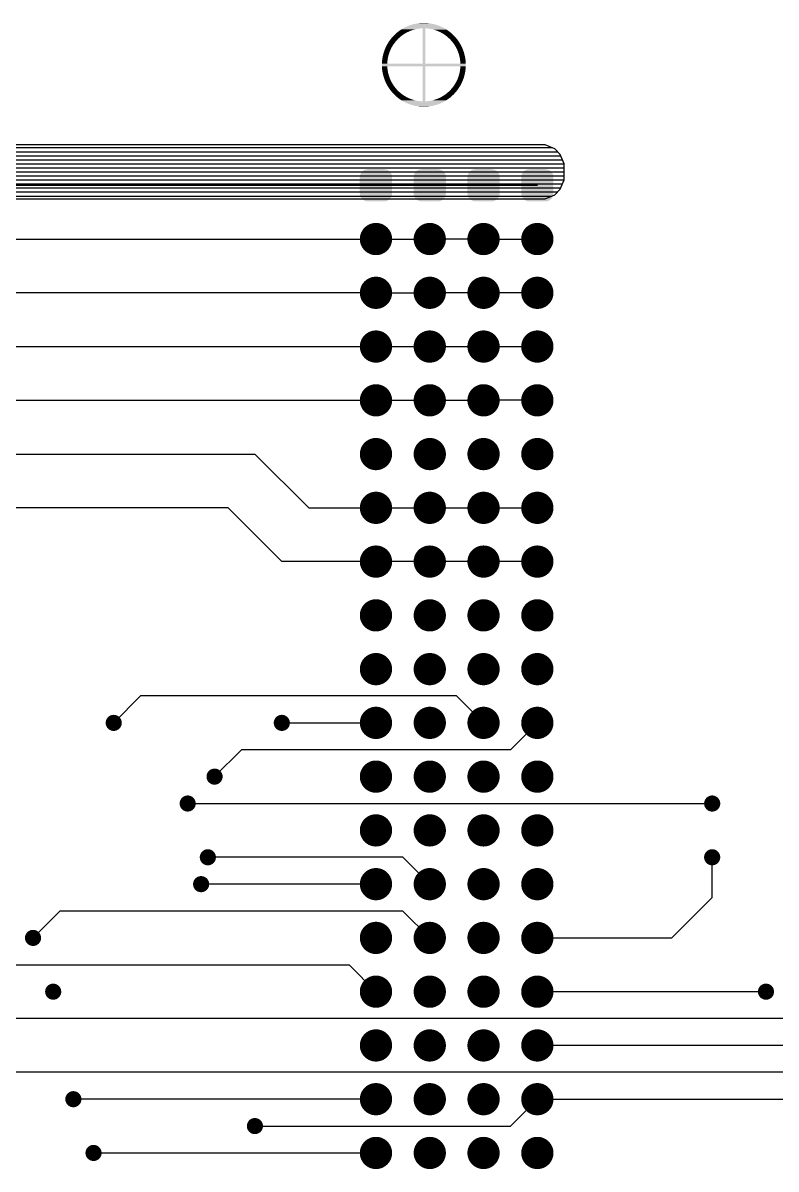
# Model space of a CAD drawing. Extents: x 295 to 953, y 10 to 290.
# Drawn here: x 685.4 to 720.9, y 153.4 to 207.5 of the extents above; entities that cross this region are included whole.
import ezdxf

# ---------------------------------------------------------------- set-up
doc = ezdxf.new("R2010")
doc.units = 0
doc.header["$LTSCALE"] = 5
doc.header["$MEASUREMENT"] = 0
doc.layers.get('0').update_dxf_attribs({"linetype": 'CONTINUOUS', "lineweight": 25})
doc.layers.add('DV-ABPB-A4_TOP', color=14, linetype='CONTINUOUS')

msp = doc.modelspace()

# ---------------------------------------------------------------- linework, layer by layer
at = {"color": 7}
for points, const_width in [([(701.639, 197.333, 1), (702.401, 197.333, 1)], 0.762), ([(704.179, 197.333, 1), (704.941, 197.333, 1)], 0.762), ([(706.719, 197.333, 1), (707.481, 197.333, 1)], 0.762), ([(709.259, 197.333, 1), (710.021, 197.333, 1)], 0.762), ([(701.639, 194.793, 1), (702.401, 194.793, 1)], 0.762), ([(704.179, 194.793, 1), (704.941, 194.793, 1)], 0.762), ([(706.719, 194.793, 1), (707.481, 194.793, 1)], 0.762), ([(709.259, 194.793, 1), (710.021, 194.793, 1)], 0.762), ([(701.639, 192.253, 1), (702.401, 192.253, 1)], 0.762), ([(704.179, 192.253, 1), (704.941, 192.253, 1)], 0.762), ([(706.719, 192.253, 1), (707.481, 192.253, 1)], 0.762), ([(709.259, 192.253, 1), (710.021, 192.253, 1)], 0.762), ([(701.639, 189.713, 1), (702.401, 189.713, 1)], 0.762), ([(704.179, 189.713, 1), (704.941, 189.713, 1)], 0.762), ([(706.719, 189.713, 1), (707.481, 189.713, 1)], 0.762), ([(709.259, 189.713, 1), (710.021, 189.713, 1)], 0.762), ([(701.639, 187.173, 1), (702.401, 187.173, 1)], 0.762), ([(704.179, 187.173, 1), (704.941, 187.173, 1)], 0.762), ([(706.719, 187.173, 1), (707.481, 187.173, 1)], 0.762), ([(709.259, 187.173, 1), (710.021, 187.173, 1)], 0.762), ([(701.639, 184.633, 1), (702.401, 184.633, 1)], 0.762), ([(704.179, 184.633, 1), (704.941, 184.633, 1)], 0.762), ([(706.719, 184.633, 1), (707.481, 184.633, 1)], 0.762), ([(709.259, 184.633, 1), (710.021, 184.633, 1)], 0.762), ([(701.639, 182.093, 1), (702.401, 182.093, 1)], 0.762), ([(704.179, 182.093, 1), (704.941, 182.093, 1)], 0.762), ([(706.719, 182.093, 1), (707.481, 182.093, 1)], 0.762), ([(709.259, 182.093, 1), (710.021, 182.093, 1)], 0.762), ([(701.639, 179.553, 1), (702.401, 179.553, 1)], 0.762), ([(704.179, 179.553, 1), (704.941, 179.553, 1)], 0.762), ([(706.719, 179.553, 1), (707.481, 179.553, 1)], 0.762), ([(709.259, 179.553, 1), (710.021, 179.553, 1)], 0.762), ([(701.639, 177.013, 1), (702.401, 177.013, 1)], 0.762), ([(704.179, 177.013, 1), (704.941, 177.013, 1)], 0.762), ([(706.719, 177.013, 1), (707.481, 177.013, 1)], 0.762), ([(709.259, 177.013, 1), (710.021, 177.013, 1)], 0.762), ([(701.639, 174.473, 1), (702.401, 174.473, 1)], 0.762), ([(704.179, 174.473, 1), (704.941, 174.473, 1)], 0.762), ([(706.719, 174.473, 1), (707.481, 174.473, 1)], 0.762), ([(709.259, 174.473, 1), (710.021, 174.473, 1)], 0.762), ([(689.447, 174.473, 1), (689.828, 174.473, 1)], 0.381), ([(697.384, 174.473, 1), (697.765, 174.473, 1)], 0.381), ([(694.209, 171.933, 1), (694.59, 171.933, 1)], 0.381), ([(701.639, 171.933, 1), (702.401, 171.933, 1)], 0.762), ([(704.179, 171.933, 1), (704.941, 171.933, 1)], 0.762), ([(706.719, 171.933, 1), (707.481, 171.933, 1)], 0.762), ([(709.259, 171.933, 1), (710.021, 171.933, 1)], 0.762), ([(692.939, 170.663, 1), (693.32, 170.663, 1)], 0.381), ([(717.704, 170.663, 1), (718.085, 170.663, 1)], 0.381), ([(701.639, 169.393, 1), (702.401, 169.393, 1)], 0.762), ([(704.179, 169.393, 1), (704.941, 169.393, 1)], 0.762), ([(706.719, 169.393, 1), (707.481, 169.393, 1)], 0.762), ([(709.259, 169.393, 1), (710.021, 169.393, 1)], 0.762), ([(693.892, 168.123, 1), (694.273, 168.123, 1)], 0.381), ([(717.704, 168.123, 1), (718.085, 168.123, 1)], 0.381), ([(701.639, 166.853, 1), (702.401, 166.853, 1)], 0.762), ([(704.179, 166.853, 1), (704.941, 166.853, 1)], 0.762), ([(706.719, 166.853, 1), (707.481, 166.853, 1)], 0.762), ([(709.259, 166.853, 1), (710.021, 166.853, 1)], 0.762), ([(693.574, 166.853, 1), (693.955, 166.853, 1)], 0.381), ([(685.637, 164.313, 1), (686.018, 164.313, 1)], 0.381), ([(701.639, 164.313, 1), (702.401, 164.313, 1)], 0.762), ([(704.179, 164.313, 1), (704.941, 164.313, 1)], 0.762), ([(706.719, 164.313, 1), (707.481, 164.313, 1)], 0.762), ([(709.259, 164.313, 1), (710.021, 164.313, 1)], 0.762), ([(701.639, 161.773, 1), (702.401, 161.773, 1)], 0.762), ([(704.179, 161.773, 1), (704.941, 161.773, 1)], 0.762), ([(706.719, 161.773, 1), (707.481, 161.773, 1)], 0.762), ([(709.259, 161.773, 1), (710.021, 161.773, 1)], 0.762), ([(686.589, 161.773, 1), (686.97, 161.773, 1)], 0.381), ([(720.244, 161.773, 1), (720.625, 161.773, 1)], 0.381), ([(701.639, 159.233, 1), (702.401, 159.233, 1)], 0.762), ([(704.179, 159.233, 1), (704.941, 159.233, 1)], 0.762), ([(706.719, 159.233, 1), (707.481, 159.233, 1)], 0.762), ([(709.259, 159.233, 1), (710.021, 159.233, 1)], 0.762), ([(687.542, 156.693, 1), (687.923, 156.693, 1)], 0.381), ([(701.639, 156.693, 1), (702.401, 156.693, 1)], 0.762), ([(704.179, 156.693, 1), (704.941, 156.693, 1)], 0.762), ([(706.719, 156.693, 1), (707.481, 156.693, 1)], 0.762), ([(709.259, 156.693, 1), (710.021, 156.693, 1)], 0.762), ([(696.114, 155.423, 1), (696.495, 155.423, 1)], 0.381), ([(701.639, 154.153, 1), (702.401, 154.153, 1)], 0.762), ([(704.179, 154.153, 1), (704.941, 154.153, 1)], 0.762), ([(706.719, 154.153, 1), (707.481, 154.153, 1)], 0.762), ([(709.259, 154.153, 1), (710.021, 154.153, 1)], 0.762), ([(688.494, 154.153, 1), (688.875, 154.153, 1)], 0.381)]:
    msp.add_lwpolyline(points, format="xyb", close=True, dxfattribs=dict(at, const_width=const_width))
for points in [[(703.54, 207.401), (703.594, 207.421), (705.02, 207.401), (704.967, 207.421)], [(703.594, 207.421), (703.6, 207.423), (704.967, 207.421), (704.961, 207.423)], [(703.6, 207.423), (703.654, 207.442), (704.961, 207.423), (704.907, 207.442)], [(703.654, 207.442), (703.659, 207.444), (704.907, 207.442), (704.901, 207.444)], [(703.659, 207.444), (703.715, 207.462), (704.901, 207.444), (704.846, 207.462)], [(703.715, 207.462), (703.72, 207.463), (704.846, 207.462), (704.84, 207.463)], [(703.72, 207.463), (703.776, 207.479), (704.84, 207.463), (704.785, 207.479)], [(703.776, 207.479), (703.781, 207.48), (704.785, 207.479), (704.779, 207.48)], [(703.781, 207.48), (703.837, 207.494), (704.779, 207.48), (704.724, 207.494)], [(703.837, 207.494), (703.843, 207.495), (704.724, 207.494), (704.717, 207.495)], [(703.843, 207.495), (703.899, 207.507), (704.717, 207.495), (704.662, 207.507)], [(703.899, 207.507), (703.905, 207.508), (704.662, 207.507), (704.655, 207.508)], [(703.905, 207.508), (703.962, 207.518), (704.655, 207.508), (704.599, 207.518)], [(703.962, 207.518), (703.967, 207.519), (704.599, 207.518), (704.593, 207.519)], [(703.967, 207.519), (704.025, 207.527), (704.593, 207.519), (704.536, 207.527)], [(704.025, 207.527), (704.03, 207.528), (704.536, 207.527), (704.53, 207.528)], [(704.03, 207.528), (704.088, 207.535), (704.53, 207.528), (704.473, 207.535)], [(704.088, 207.535), (704.093, 207.535), (704.473, 207.535), (704.466, 207.535)], [(704.093, 207.535), (704.152, 207.54), (704.466, 207.535), (704.41, 207.54)], [(704.152, 207.54), (704.156, 207.54), (704.41, 207.54), (704.402, 207.54)], [(704.156, 207.54), (704.216, 207.543), (704.402, 207.54), (704.347, 207.543)], [(704.216, 207.543), (704.22, 207.543), (704.347, 207.543), (704.336, 207.543)], [(704.22, 207.543), (704.283, 207.544), (704.336, 207.543), (704.283, 207.544)], [(702.781, 206.858), (702.815, 206.897), (703.138, 206.858), (703.183, 206.897)], [(702.815, 206.897), (702.817, 206.898), (703.183, 206.897), (703.185, 206.898)], [(702.817, 206.898), (702.85, 206.934), (703.185, 206.898), (703.229, 206.934)], [(702.85, 206.934), (702.86, 206.944), (703.229, 206.934), (703.244, 206.944)], [(702.86, 206.944), (702.885, 206.969), (703.244, 206.944), (703.277, 206.969)], [(702.885, 206.969), (702.905, 206.989), (703.277, 206.969), (703.307, 206.989)], [(702.905, 206.989), (702.919, 207.002), (703.307, 206.989), (703.326, 207.002)], [(702.919, 207.002), (702.952, 207.033), (703.326, 207.002), (703.373, 207.033)], [(702.952, 207.033), (702.954, 207.034), (703.373, 207.033), (703.376, 207.034)], [(702.954, 207.034), (702.988, 207.064), (703.376, 207.034), (703.427, 207.064)], [(702.988, 207.064), (702.999, 207.074), (703.427, 207.064), (703.445, 207.074)], [(702.999, 207.074), (703.022, 207.093), (703.445, 207.074), (703.479, 207.093)], [(703.022, 207.093), (703.048, 207.115), (703.479, 207.093), (703.522, 207.115)], [(703.048, 207.115), (703.055, 207.119), (703.522, 207.115), (703.532, 207.119)], [(703.055, 207.119), (703.087, 207.144), (703.532, 207.119), (703.585, 207.144)], [(703.087, 207.144), (703.099, 207.153), (703.585, 207.144), (703.607, 207.153)], [(703.099, 207.153), (703.118, 207.167), (703.607, 207.153), (703.64, 207.167)], [(703.118, 207.167), (703.147, 207.188), (703.64, 207.167), (703.695, 207.188)], [(703.147, 207.188), (703.15, 207.19), (703.695, 207.188), (703.702, 207.19)], [(703.15, 207.19), (703.175, 207.207), (703.702, 207.19), (703.751, 207.207)], [(703.175, 207.207), (703.201, 207.224), (703.751, 207.207), (703.808, 207.224)], [(703.201, 207.224), (703.203, 207.226), (703.808, 207.224), (703.813, 207.226)], [(703.203, 207.226), (703.225, 207.24), (703.813, 207.226), (703.865, 207.24)], [(703.225, 207.24), (703.246, 207.253), (703.865, 207.24), (703.923, 207.253)], [(703.246, 207.253), (703.257, 207.259), (703.923, 207.253), (703.956, 207.259)], [(703.257, 207.259), (703.265, 207.264), (703.956, 207.259), (703.981, 207.264)], [(703.265, 207.264), (703.281, 207.273), (703.981, 207.264), (704.04, 207.273)], [(703.281, 207.273), (703.293, 207.281), (704.04, 207.273), (704.099, 207.281)], [(703.293, 207.281), (703.302, 207.286), (704.099, 207.281), (704.158, 207.286)], [(703.302, 207.286), (703.308, 207.289), (704.158, 207.286), (704.217, 207.289)], [(703.308, 207.289), (703.312, 207.291), (705.253, 207.289), (705.249, 207.291)], [(703.312, 207.291), (703.362, 207.318), (705.249, 207.291), (705.199, 207.318)], [(703.362, 207.318), (703.367, 207.321), (705.199, 207.318), (705.193, 207.321)], [(703.367, 207.321), (703.419, 207.347), (705.193, 207.321), (705.142, 207.347)], [(703.419, 207.347), (703.424, 207.35), (705.142, 207.347), (705.136, 207.35)], [(703.424, 207.35), (703.477, 207.374), (705.136, 207.35), (705.084, 207.374)], [(703.477, 207.374), (703.482, 207.376), (705.084, 207.374), (705.079, 207.376)], [(703.482, 207.376), (703.535, 207.398), (705.079, 207.376), (705.026, 207.398)], [(703.535, 207.398), (703.54, 207.401), (705.026, 207.398), (705.02, 207.401)], [(704.217, 205.626), (704.217, 207.289), (704.344, 205.626), (704.344, 207.289)], [(704.36, 207.288), (704.344, 207.289), (705.254, 207.288), (705.253, 207.289)], [(704.382, 207.287), (704.36, 207.288), (705.256, 207.287), (705.254, 207.288)], [(704.441, 207.283), (704.382, 207.287), (705.264, 207.283), (705.256, 207.287)], [(704.5, 207.276), (704.441, 207.283), (705.275, 207.276), (705.264, 207.283)], [(704.559, 207.267), (704.5, 207.276), (705.29, 207.267), (705.275, 207.276)], [(704.617, 207.257), (704.559, 207.267), (705.308, 207.257), (705.29, 207.267)], [(704.621, 207.256), (704.617, 207.257), (705.309, 207.256), (705.308, 207.257)], [(704.675, 207.244), (704.621, 207.256), (705.328, 207.244), (705.309, 207.256)], [(704.733, 207.23), (704.675, 207.244), (705.351, 207.23), (705.328, 207.244)], [(704.759, 207.222), (704.733, 207.23), (705.363, 207.222), (705.351, 207.23)], [(704.789, 207.213), (704.759, 207.222), (705.376, 207.213), (705.363, 207.222)], [(704.846, 207.195), (704.789, 207.213), (705.403, 207.195), (705.376, 207.213)], [(704.868, 207.187), (704.846, 207.195), (705.415, 207.187), (705.403, 207.195)], [(704.901, 207.175), (704.868, 207.187), (705.432, 207.175), (705.415, 207.187)], [(704.956, 207.152), (704.901, 207.175), (705.463, 207.152), (705.432, 207.175)], [(704.962, 207.15), (704.956, 207.152), (705.467, 207.15), (705.463, 207.152)], [(705.01, 207.128), (704.962, 207.15), (705.494, 207.128), (705.467, 207.15)], [(705.046, 207.111), (705.01, 207.128), (705.517, 207.111), (705.494, 207.128)], [(705.064, 207.102), (705.046, 207.111), (705.527, 207.102), (705.517, 207.111)], [(705.116, 207.074), (705.064, 207.102), (705.561, 207.074), (705.527, 207.102)], [(705.123, 207.07), (705.116, 207.074), (705.566, 207.07), (705.561, 207.074)], [(705.167, 207.045), (705.123, 207.07), (705.595, 207.045), (705.566, 207.07)], [(705.194, 207.028), (705.167, 207.045), (705.613, 207.028), (705.595, 207.045)], [(705.218, 207.014), (705.194, 207.028), (705.629, 207.014), (705.613, 207.028)], [(705.26, 206.985), (705.218, 207.014), (705.66, 206.985), (705.629, 207.014)], [(705.267, 206.981), (705.26, 206.985), (705.664, 206.981), (705.66, 206.985)], [(705.315, 206.946), (705.267, 206.981), (705.699, 206.946), (705.664, 206.981)], [(705.322, 206.94), (705.315, 206.946), (705.705, 206.94), (705.699, 206.946)], [(705.362, 206.91), (705.322, 206.94), (705.733, 206.91), (705.705, 206.94)], [(705.381, 206.894), (705.362, 206.91), (705.748, 206.894), (705.733, 206.91)], [(705.407, 206.872), (705.381, 206.894), (705.767, 206.872), (705.748, 206.894)], [(705.436, 206.846), (705.407, 206.872), (705.79, 206.846), (705.767, 206.872)], [(702.446, 206.311), (702.461, 206.346), (702.724, 206.311), (702.741, 206.346)], [(702.461, 206.346), (702.471, 206.37), (702.741, 206.346), (702.753, 206.37)], [(702.471, 206.37), (702.484, 206.399), (702.753, 206.37), (702.769, 206.399)], [(702.484, 206.399), (702.498, 206.427), (702.769, 206.399), (702.785, 206.427)], [(702.498, 206.427), (702.509, 206.45), (702.785, 206.427), (702.798, 206.45)], [(702.509, 206.45), (702.526, 206.484), (702.798, 206.45), (702.819, 206.484)], [(702.526, 206.484), (702.535, 206.5), (702.819, 206.484), (702.83, 206.5)], [(702.535, 206.5), (702.557, 206.54), (702.83, 206.5), (702.856, 206.54)], [(702.557, 206.54), (702.562, 206.549), (702.856, 206.54), (702.863, 206.549)], [(702.562, 206.549), (702.589, 206.594), (702.863, 206.549), (702.895, 206.594)], [(702.589, 206.594), (702.591, 206.597), (702.895, 206.594), (702.897, 206.597)], [(702.591, 206.597), (702.62, 206.644), (702.897, 206.597), (702.934, 206.644)], [(702.62, 206.644), (702.623, 206.648), (702.934, 206.644), (702.936, 206.648)], [(702.623, 206.648), (702.651, 206.69), (702.936, 206.648), (702.971, 206.69)], [(702.651, 206.69), (702.658, 206.7), (702.971, 206.69), (702.981, 206.7)], [(702.658, 206.7), (702.683, 206.734), (702.981, 206.7), (703.011, 206.734)], [(702.683, 206.734), (702.695, 206.752), (703.011, 206.734), (703.028, 206.752)], [(702.695, 206.752), (702.715, 206.777), (703.028, 206.752), (703.052, 206.777)], [(702.715, 206.777), (702.734, 206.802), (703.052, 206.777), (703.077, 206.802)], [(702.734, 206.802), (702.748, 206.818), (703.077, 206.802), (703.094, 206.818)], [(702.748, 206.818), (702.775, 206.851), (703.094, 206.818), (703.13, 206.851)], [(702.775, 206.851), (702.781, 206.858), (703.13, 206.851), (703.138, 206.858)], [(705.451, 206.832), (705.436, 206.846), (705.801, 206.832), (705.79, 206.846)], [(705.488, 206.797), (705.451, 206.832), (705.83, 206.797), (705.801, 206.832)], [(705.494, 206.791), (705.488, 206.797), (705.834, 206.791), (705.83, 206.797)], [(705.536, 206.749), (705.494, 206.791), (705.867, 206.749), (705.834, 206.791)], [(705.538, 206.747), (705.536, 206.749), (705.869, 206.747), (705.867, 206.749)], [(705.576, 206.705), (705.538, 206.747), (705.899, 206.705), (705.869, 206.747)], [(705.584, 206.695), (705.576, 206.705), (705.906, 206.695), (705.899, 206.705)], [(705.614, 206.66), (705.584, 206.695), (705.93, 206.66), (705.906, 206.695)], [(705.628, 206.643), (705.614, 206.66), (705.941, 206.643), (705.93, 206.66)], [(705.651, 206.614), (705.628, 206.643), (705.959, 206.614), (705.941, 206.643)], [(705.669, 206.589), (705.651, 206.614), (705.975, 206.589), (705.959, 206.614)], [(705.686, 206.566), (705.669, 206.589), (705.988, 206.566), (705.975, 206.589)], [(705.708, 206.534), (705.686, 206.566), (706.007, 206.534), (705.988, 206.566)], [(705.72, 206.517), (705.708, 206.534), (706.016, 206.517), (706.007, 206.534)], [(705.745, 206.478), (705.72, 206.517), (706.037, 206.478), (706.016, 206.517)], [(705.752, 206.468), (705.745, 206.478), (706.043, 206.468), (706.037, 206.478)], [(705.779, 206.422), (705.752, 206.468), (706.066, 206.422), (706.043, 206.468)], [(705.782, 206.417), (705.779, 206.422), (706.068, 206.417), (706.066, 206.422)], [(705.81, 206.365), (705.782, 206.417), (706.092, 206.365), (706.068, 206.417)], [(705.81, 206.364), (705.81, 206.365), (706.092, 206.364), (706.092, 206.365)], [(705.837, 206.312), (705.81, 206.364), (706.114, 206.312), (706.092, 206.364)], [(702.309, 205.759), (702.312, 205.783), (702.565, 205.759), (702.567, 205.783)], [(702.312, 205.783), (702.316, 205.822), (702.567, 205.783), (702.573, 205.822)], [(702.316, 205.822), (702.319, 205.842), (702.573, 205.822), (702.576, 205.842)], [(702.319, 205.842), (702.325, 205.885), (702.576, 205.842), (702.584, 205.885)], [(702.325, 205.885), (702.328, 205.9), (702.584, 205.885), (702.586, 205.9)], [(702.328, 205.9), (702.337, 205.947), (702.586, 205.9), (702.597, 205.947)], [(702.337, 205.947), (702.339, 205.958), (702.597, 205.947), (702.599, 205.958)], [(702.339, 205.958), (702.35, 206.009), (702.599, 205.958), (702.612, 206.009)], [(702.35, 206.009), (702.351, 206.015), (702.612, 206.009), (702.613, 206.015)], [(702.351, 206.015), (702.365, 206.071), (702.613, 206.015), (702.629, 206.071)], [(702.365, 206.071), (702.366, 206.072), (702.629, 206.071), (702.63, 206.072)], [(702.366, 206.072), (702.382, 206.128), (702.63, 206.072), (702.648, 206.128)], [(702.382, 206.128), (702.383, 206.132), (702.648, 206.128), (702.65, 206.132)], [(702.383, 206.132), (702.399, 206.184), (702.65, 206.132), (702.669, 206.184)], [(702.399, 206.184), (702.402, 206.192), (702.669, 206.184), (702.672, 206.192)], [(702.402, 206.192), (702.418, 206.239), (702.672, 206.192), (702.691, 206.239)], [(702.418, 206.239), (702.423, 206.252), (702.691, 206.239), (702.697, 206.252)], [(702.423, 206.252), (702.439, 206.293), (702.697, 206.252), (702.715, 206.293)], [(702.439, 206.293), (702.446, 206.311), (702.715, 206.293), (702.724, 206.311)], [(705.84, 206.306), (705.837, 206.312), (706.117, 206.306), (706.114, 206.312)], [(705.862, 206.258), (705.84, 206.306), (706.135, 206.258), (706.117, 206.306)], [(705.866, 206.247), (705.862, 206.258), (706.14, 206.247), (706.135, 206.258)], [(705.884, 206.203), (705.866, 206.247), (706.155, 206.203), (706.14, 206.247)], [(705.891, 206.187), (705.884, 206.203), (706.161, 206.187), (706.155, 206.203)], [(705.905, 206.148), (705.891, 206.187), (706.173, 206.148), (706.161, 206.187)], [(705.913, 206.126), (705.905, 206.148), (706.18, 206.126), (706.173, 206.148)], [(705.925, 206.092), (705.913, 206.126), (706.189, 206.092), (706.18, 206.126)], [(705.933, 206.065), (705.925, 206.092), (706.197, 206.065), (706.189, 206.092)], [(705.942, 206.035), (705.933, 206.065), (706.204, 206.035), (706.197, 206.065)], [(705.95, 206.003), (705.942, 206.035), (706.212, 206.003), (706.204, 206.035)], [(705.957, 205.978), (705.95, 206.003), (706.217, 205.978), (706.212, 206.003)], [(705.965, 205.941), (705.957, 205.978), (706.225, 205.941), (706.217, 205.978)], [(705.97, 205.92), (705.965, 205.941), (706.229, 205.92), (706.225, 205.941)], [(705.978, 205.879), (705.97, 205.92), (706.236, 205.879), (706.229, 205.92)], [(705.981, 205.862), (705.978, 205.879), (706.239, 205.862), (706.236, 205.879)], [(705.989, 205.816), (705.981, 205.862), (706.245, 205.816), (706.239, 205.862)], [(705.991, 205.803), (705.989, 205.816), (706.247, 205.803), (706.245, 205.816)], [(705.997, 205.753), (705.991, 205.803), (706.252, 205.753), (706.247, 205.803)], [(702.299, 205.563), (702.3, 205.626), (706.261, 205.563), (706.26, 205.626)], [(702.3, 205.499), (702.299, 205.563), (706.26, 205.499), (706.261, 205.563)], [(702.3, 205.632), (702.302, 205.665), (702.555, 205.632), (702.556, 205.665)], [(702.3, 205.626), (702.3, 205.632), (702.554, 205.626), (702.555, 205.632)], [(702.303, 205.44), (702.3, 205.499), (702.557, 205.44), (702.554, 205.499)], [(702.302, 205.665), (702.304, 205.696), (702.556, 205.665), (702.558, 205.696)], [(702.303, 205.436), (702.303, 205.44), (702.558, 205.436), (702.557, 205.44)], [(702.308, 205.381), (702.303, 205.436), (702.563, 205.381), (702.558, 205.436)], [(702.304, 205.696), (702.306, 205.724), (702.558, 205.696), (702.561, 205.724)], [(702.306, 205.724), (702.309, 205.759), (702.561, 205.724), (702.565, 205.759)], [(702.308, 205.373), (702.308, 205.381), (702.564, 205.373), (702.563, 205.381)], [(702.314, 205.322), (702.308, 205.373), (702.57, 205.322), (702.564, 205.373)], [(702.315, 205.31), (702.314, 205.322), (702.572, 205.31), (702.57, 205.322)], [(702.322, 205.264), (702.315, 205.31), (702.579, 205.264), (702.572, 205.31)], [(702.324, 205.247), (702.322, 205.264), (702.582, 205.247), (702.579, 205.264)], [(702.332, 205.206), (702.324, 205.247), (702.59, 205.206), (702.582, 205.247)], [(704.217, 203.837), (704.217, 205.499), (704.344, 203.837), (704.344, 205.499)], [(705.974, 205.226), (705.977, 205.241), (706.232, 205.226), (706.235, 205.241)], [(705.977, 205.241), (705.985, 205.284), (706.235, 205.241), (706.242, 205.284)], [(705.985, 205.284), (705.988, 205.304), (706.242, 205.284), (706.244, 205.304)], [(705.988, 205.304), (705.993, 205.343), (706.244, 205.304), (706.249, 205.343)], [(705.993, 205.343), (705.996, 205.367), (706.249, 205.343), (706.252, 205.367)], [(705.996, 205.367), (706, 205.402), (706.252, 205.367), (706.255, 205.402)], [(705.998, 205.745), (705.997, 205.753), (706.253, 205.745), (706.252, 205.753)], [(706.003, 205.69), (705.998, 205.745), (706.257, 205.69), (706.253, 205.745)], [(706, 205.402), (706.002, 205.43), (706.255, 205.402), (706.257, 205.43)], [(706.002, 205.43), (706.004, 205.461), (706.257, 205.43), (706.259, 205.461)], [(706.003, 205.686), (706.003, 205.69), (706.258, 205.686), (706.257, 205.69)], [(706.006, 205.626), (706.003, 205.686), (706.26, 205.626), (706.258, 205.686)], [(706.004, 205.461), (706.006, 205.493), (706.259, 205.461), (706.26, 205.493)], [(706.006, 205.493), (706.006, 205.499), (706.26, 205.493), (706.26, 205.499)], [(702.336, 205.185), (702.332, 205.206), (702.595, 205.185), (702.59, 205.206)], [(702.343, 205.148), (702.336, 205.185), (702.604, 205.148), (702.595, 205.185)], [(702.349, 205.122), (702.343, 205.148), (702.61, 205.122), (702.604, 205.148)], [(702.356, 205.091), (702.349, 205.122), (702.619, 205.091), (702.61, 205.122)], [(702.364, 205.061), (702.356, 205.091), (702.628, 205.061), (702.619, 205.091)], [(702.371, 205.034), (702.364, 205.061), (702.636, 205.034), (702.628, 205.061)], [(702.381, 205), (702.371, 205.034), (702.648, 205), (702.636, 205.034)], [(702.388, 204.978), (702.381, 205), (702.655, 204.978), (702.648, 205)], [(702.4, 204.939), (702.388, 204.978), (702.67, 204.939), (702.655, 204.978)], [(702.406, 204.923), (702.4, 204.939), (702.676, 204.923), (702.67, 204.939)], [(702.421, 204.879), (702.406, 204.923), (702.694, 204.879), (702.676, 204.923)], [(702.425, 204.868), (702.421, 204.879), (702.699, 204.868), (702.694, 204.879)], [(702.444, 204.82), (702.425, 204.868), (702.721, 204.82), (702.699, 204.868)], [(702.446, 204.814), (702.444, 204.82), (702.724, 204.814), (702.721, 204.82)], [(702.468, 204.762), (702.446, 204.814), (702.75, 204.762), (702.724, 204.814)], [(702.469, 204.761), (702.468, 204.762), (702.75, 204.761), (702.75, 204.762)], [(702.493, 204.709), (702.469, 204.761), (702.779, 204.709), (702.75, 204.761)], [(702.495, 204.704), (702.493, 204.709), (702.782, 204.704), (702.779, 204.709)], [(702.518, 204.658), (702.495, 204.704), (702.809, 204.658), (702.782, 204.704)], [(705.762, 204.676), (705.775, 204.699), (706.052, 204.676), (706.063, 204.699)], [(705.775, 204.699), (705.792, 204.727), (706.063, 204.699), (706.076, 204.727)], [(705.792, 204.727), (705.807, 204.756), (706.076, 204.727), (706.09, 204.756)], [(705.807, 204.756), (705.82, 204.78), (706.09, 204.756), (706.1, 204.78)], [(705.82, 204.78), (705.837, 204.815), (706.1, 204.78), (706.115, 204.815)], [(705.837, 204.815), (705.846, 204.833), (706.115, 204.815), (706.122, 204.833)], [(705.846, 204.833), (705.864, 204.874), (706.122, 204.833), (706.138, 204.874)], [(705.864, 204.874), (705.87, 204.887), (706.138, 204.874), (706.142, 204.887)], [(705.87, 204.887), (705.889, 204.933), (706.142, 204.887), (706.159, 204.933)], [(705.889, 204.933), (705.892, 204.942), (706.159, 204.933), (706.162, 204.942)], [(705.892, 204.942), (705.911, 204.994), (706.162, 204.942), (706.178, 204.994)], [(705.911, 204.994), (705.912, 204.997), (706.178, 204.994), (706.179, 204.997)], [(705.912, 204.997), (705.931, 205.054), (706.179, 204.997), (706.195, 205.054)], [(705.931, 205.055), (705.947, 205.111), (706.195, 205.055), (706.209, 205.111)], [(705.931, 205.054), (705.931, 205.055), (706.195, 205.054), (706.195, 205.055)], [(705.947, 205.111), (705.949, 205.117), (706.209, 205.111), (706.211, 205.117)], [(705.949, 205.117), (705.962, 205.168), (706.211, 205.117), (706.222, 205.168)], [(705.962, 205.168), (705.964, 205.179), (706.222, 205.168), (706.224, 205.179)], [(705.964, 205.179), (705.974, 205.226), (706.224, 205.179), (706.232, 205.226)], [(702.523, 204.647), (702.518, 204.658), (702.816, 204.647), (702.809, 204.658)], [(702.544, 204.608), (702.523, 204.647), (702.841, 204.608), (702.816, 204.647)], [(702.554, 204.592), (702.544, 204.608), (702.852, 204.592), (702.841, 204.608)], [(702.572, 204.56), (702.554, 204.592), (702.874, 204.56), (702.852, 204.592)], [(702.586, 204.537), (702.572, 204.56), (702.891, 204.537), (702.874, 204.56)], [(702.601, 204.512), (702.586, 204.537), (702.91, 204.512), (702.891, 204.537)], [(702.619, 204.483), (702.601, 204.512), (702.933, 204.483), (702.91, 204.512)], [(702.631, 204.466), (702.619, 204.483), (702.947, 204.466), (702.933, 204.483)], [(702.655, 204.43), (702.631, 204.466), (702.976, 204.43), (702.947, 204.466)], [(702.662, 204.42), (702.655, 204.43), (702.985, 204.42), (702.976, 204.43)], [(702.692, 204.379), (702.662, 204.42), (703.023, 204.379), (702.985, 204.42)], [(702.694, 204.377), (702.692, 204.379), (703.025, 204.377), (703.023, 204.379)], [(702.726, 204.334), (702.694, 204.377), (703.066, 204.334), (703.025, 204.377)], [(702.731, 204.329), (702.726, 204.334), (703.072, 204.329), (703.066, 204.334)], [(702.76, 204.293), (702.731, 204.329), (703.109, 204.293), (703.072, 204.329)], [(702.771, 204.28), (702.76, 204.293), (703.125, 204.28), (703.109, 204.293)], [(702.793, 204.254), (702.771, 204.28), (703.153, 204.254), (703.125, 204.28)], [(702.813, 204.232), (702.793, 204.254), (703.18, 204.232), (703.153, 204.254)], [(702.828, 204.216), (702.813, 204.232), (703.199, 204.216), (703.18, 204.232)], [(702.856, 204.186), (702.828, 204.216), (703.238, 204.186), (703.199, 204.216)], [(702.862, 204.18), (702.856, 204.186), (703.246, 204.18), (703.238, 204.186)], [(702.897, 204.145), (702.862, 204.18), (703.294, 204.145), (703.246, 204.18)], [(705.254, 204.137), (705.284, 204.157), (705.655, 204.137), (705.676, 204.157)], [(705.284, 204.157), (705.317, 204.181), (705.676, 204.157), (705.7, 204.181)], [(705.317, 204.181), (705.331, 204.192), (705.7, 204.181), (705.711, 204.192)], [(705.331, 204.192), (705.376, 204.228), (705.711, 204.192), (705.744, 204.228)], [(705.376, 204.228), (705.378, 204.229), (705.744, 204.228), (705.745, 204.229)], [(705.378, 204.229), (705.423, 204.268), (705.745, 204.229), (705.779, 204.268)], [(705.423, 204.268), (705.431, 204.275), (705.779, 204.268), (705.786, 204.275)], [(705.431, 204.275), (705.467, 204.307), (705.786, 204.275), (705.813, 204.307)], [(705.467, 204.307), (705.483, 204.324), (705.813, 204.307), (705.826, 204.324)], [(705.483, 204.324), (705.509, 204.349), (705.826, 204.324), (705.846, 204.349)], [(705.509, 204.349), (705.533, 204.374), (705.846, 204.349), (705.865, 204.374)], [(705.533, 204.374), (705.55, 204.392), (705.865, 204.374), (705.878, 204.392)], [(705.55, 204.392), (705.58, 204.425), (705.878, 204.392), (705.902, 204.425)], [(705.58, 204.425), (705.589, 204.436), (705.902, 204.425), (705.91, 204.436)], [(705.589, 204.436), (705.624, 204.478), (705.91, 204.436), (705.938, 204.478)], [(705.624, 204.478), (705.627, 204.482), (705.938, 204.478), (705.94, 204.482)], [(705.627, 204.482), (705.663, 204.528), (705.94, 204.482), (705.97, 204.528)], [(705.663, 204.528), (705.666, 204.532), (705.97, 204.528), (705.972, 204.532)], [(705.666, 204.532), (705.698, 204.576), (705.972, 204.532), (705.998, 204.576)], [(705.698, 204.576), (705.705, 204.586), (705.998, 204.576), (706.004, 204.586)], [(705.705, 204.586), (705.731, 204.626), (706.004, 204.586), (706.026, 204.626)], [(705.731, 204.626), (705.741, 204.642), (706.026, 204.626), (706.034, 204.642)], [(705.741, 204.642), (705.762, 204.676), (706.034, 204.642), (706.052, 204.676)], [(702.901, 204.141), (702.897, 204.145), (703.3, 204.141), (703.294, 204.145)], [(702.931, 204.112), (702.901, 204.141), (703.343, 204.112), (703.3, 204.141)], [(702.947, 204.097), (702.931, 204.112), (703.367, 204.097), (703.343, 204.112)], [(702.966, 204.081), (702.947, 204.097), (703.393, 204.081), (703.367, 204.097)], [(702.995, 204.055), (702.966, 204.081), (703.438, 204.055), (703.393, 204.081)], [(703, 204.051), (702.995, 204.055), (703.445, 204.051), (703.438, 204.055)], [(703.033, 204.024), (703, 204.051), (703.497, 204.024), (703.445, 204.051)], [(703.044, 204.015), (703.033, 204.024), (703.514, 204.015), (703.497, 204.024)], [(703.066, 203.998), (703.044, 204.015), (703.55, 203.998), (703.514, 204.015)], [(703.094, 203.976), (703.066, 203.998), (703.598, 203.976), (703.55, 203.998)], [(703.098, 203.973), (703.094, 203.976), (703.604, 203.973), (703.598, 203.976)], [(703.128, 203.951), (703.098, 203.973), (703.659, 203.951), (703.604, 203.973)], [(703.145, 203.939), (703.128, 203.951), (703.693, 203.939), (703.659, 203.951)], [(703.157, 203.931), (703.145, 203.939), (703.715, 203.931), (703.693, 203.939)], [(703.185, 203.912), (703.157, 203.931), (703.771, 203.912), (703.715, 203.931)], [(703.198, 203.904), (703.185, 203.912), (703.802, 203.904), (703.771, 203.912)], [(703.21, 203.896), (703.198, 203.904), (703.828, 203.896), (703.802, 203.904)], [(703.233, 203.881), (703.21, 203.896), (703.885, 203.881), (703.828, 203.896)], [(703.252, 203.87), (703.233, 203.881), (703.94, 203.87), (703.885, 203.881)], [(703.253, 203.869), (703.252, 203.87), (703.943, 203.869), (703.94, 203.87)], [(703.271, 203.858), (703.253, 203.869), (704.002, 203.858), (703.943, 203.869)], [(703.286, 203.85), (703.271, 203.858), (704.06, 203.85), (704.002, 203.858)], [(703.297, 203.843), (703.286, 203.85), (704.119, 203.843), (704.06, 203.85)], [(703.304, 203.839), (703.297, 203.843), (704.178, 203.839), (704.119, 203.843)], [(703.306, 203.838), (703.304, 203.839), (704.201, 203.838), (704.178, 203.839)], [(703.308, 203.837), (703.306, 203.838), (704.217, 203.837), (704.201, 203.838)], [(703.312, 203.835), (703.308, 203.837), (705.249, 203.835), (705.253, 203.837)], [(703.362, 203.807), (703.312, 203.835), (705.198, 203.807), (705.249, 203.835)], [(703.368, 203.805), (703.362, 203.807), (705.193, 203.805), (705.198, 203.807)], [(703.419, 203.779), (703.368, 203.805), (705.142, 203.779), (705.193, 203.805)], [(703.424, 203.776), (703.419, 203.779), (705.136, 203.776), (705.142, 203.779)], [(703.476, 203.752), (703.424, 203.776), (705.084, 203.752), (705.136, 203.776)], [(703.482, 203.75), (703.476, 203.752), (705.079, 203.75), (705.084, 203.752)], [(703.535, 203.727), (703.482, 203.75), (705.026, 203.727), (705.079, 203.75)], [(703.541, 203.725), (703.535, 203.727), (705.02, 203.725), (705.026, 203.727)], [(703.594, 203.704), (703.541, 203.725), (704.966, 203.704), (705.02, 203.725)], [(703.6, 203.702), (703.594, 203.704), (704.961, 203.702), (704.966, 203.704)], [(703.654, 203.683), (703.6, 203.702), (704.907, 203.683), (704.961, 203.702)], [(703.66, 203.681), (703.654, 203.683), (704.901, 203.681), (704.907, 203.683)], [(703.714, 203.664), (703.66, 203.681), (704.846, 203.664), (704.901, 203.681)], [(703.72, 203.663), (703.714, 203.664), (704.841, 203.663), (704.846, 203.664)], [(703.775, 203.647), (703.72, 203.663), (704.785, 203.647), (704.841, 203.663)], [(703.782, 203.646), (703.775, 203.647), (704.779, 203.646), (704.785, 203.647)], [(703.837, 203.632), (703.782, 203.646), (704.723, 203.632), (704.779, 203.646)], [(703.843, 203.631), (703.837, 203.632), (704.718, 203.631), (704.723, 203.632)], [(703.899, 203.619), (703.843, 203.631), (704.661, 203.619), (704.718, 203.631)], [(703.905, 203.618), (703.899, 203.619), (704.656, 203.618), (704.661, 203.619)], [(703.961, 203.608), (703.905, 203.618), (704.599, 203.608), (704.656, 203.618)], [(704.344, 203.837), (704.403, 203.84), (705.253, 203.837), (705.258, 203.84)], [(704.403, 203.84), (704.462, 203.845), (705.258, 203.84), (705.267, 203.845)], [(704.462, 203.845), (704.521, 203.853), (705.267, 203.845), (705.28, 203.853)], [(704.521, 203.853), (704.579, 203.862), (705.28, 203.853), (705.296, 203.862)], [(704.579, 203.862), (704.604, 203.867), (705.296, 203.862), (705.304, 203.867)], [(704.604, 203.867), (704.637, 203.873), (705.304, 203.867), (705.314, 203.873)], [(704.637, 203.873), (704.695, 203.886), (705.314, 203.873), (705.335, 203.886)], [(704.695, 203.886), (704.748, 203.9), (705.335, 203.886), (705.358, 203.9)], [(704.748, 203.9), (704.752, 203.901), (705.358, 203.9), (705.36, 203.901)], [(704.752, 203.901), (704.809, 203.919), (705.36, 203.901), (705.385, 203.919)], [(704.809, 203.919), (704.859, 203.936), (705.385, 203.919), (705.41, 203.936)], [(704.859, 203.936), (704.865, 203.938), (705.41, 203.936), (705.413, 203.938)], [(704.865, 203.938), (704.921, 203.959), (705.413, 203.938), (705.443, 203.959)], [(704.921, 203.959), (704.954, 203.973), (705.443, 203.959), (705.462, 203.973)], [(704.954, 203.973), (704.975, 203.982), (705.462, 203.973), (705.474, 203.982)], [(704.975, 203.982), (705.029, 204.006), (705.474, 203.982), (705.506, 204.006)], [(705.029, 204.006), (705.039, 204.011), (705.506, 204.006), (705.512, 204.011)], [(705.039, 204.011), (705.082, 204.033), (705.512, 204.011), (705.539, 204.033)], [(705.082, 204.033), (705.116, 204.051), (705.539, 204.033), (705.561, 204.051)], [(705.116, 204.051), (705.134, 204.061), (705.561, 204.051), (705.573, 204.061)], [(705.134, 204.061), (705.185, 204.092), (705.573, 204.061), (705.607, 204.092)], [(705.185, 204.092), (705.188, 204.093), (705.607, 204.092), (705.609, 204.093)], [(705.188, 204.093), (705.235, 204.123), (705.609, 204.093), (705.641, 204.123)], [(705.235, 204.123), (705.254, 204.137), (705.641, 204.123), (705.655, 204.137)], [(703.968, 203.607), (703.961, 203.608), (704.593, 203.607), (704.599, 203.608)], [(704.024, 203.598), (703.968, 203.607), (704.536, 203.598), (704.593, 203.607)], [(704.031, 203.598), (704.024, 203.598), (704.53, 203.598), (704.536, 203.598)], [(704.087, 203.591), (704.031, 203.598), (704.473, 203.591), (704.53, 203.598)], [(704.094, 203.591), (704.087, 203.591), (704.467, 203.591), (704.473, 203.591)], [(704.15, 203.586), (704.094, 203.591), (704.409, 203.586), (704.467, 203.591)], [(704.158, 203.586), (704.15, 203.586), (704.404, 203.586), (704.409, 203.586)], [(704.214, 203.583), (704.158, 203.586), (704.345, 203.583), (704.404, 203.586)], [(704.225, 203.583), (704.214, 203.583), (704.341, 203.583), (704.345, 203.583)], [(704.277, 203.582), (704.225, 203.583), (704.277, 203.582), (704.341, 203.583)], [(701.27, 200.342), (701.29, 200.408), (702.772, 200.342), (702.748, 200.408)], [(701.29, 200.408), (701.3, 200.424), (702.748, 200.408), (702.742, 200.424)], [(701.3, 200.424), (701.335, 200.484), (702.742, 200.424), (702.703, 200.484)], [(701.335, 200.484), (701.348, 200.498), (702.703, 200.484), (702.694, 200.498)], [(701.348, 200.498), (701.395, 200.547), (702.694, 200.498), (702.642, 200.547)], [(701.395, 200.547), (701.412, 200.558), (702.642, 200.547), (702.63, 200.558)], [(701.412, 200.558), (701.469, 200.595), (702.63, 200.558), (702.567, 200.595)], [(701.469, 200.595), (701.49, 200.603), (702.567, 200.595), (702.554, 200.603)], [(701.49, 200.603), (701.551, 200.625), (702.554, 200.603), (702.482, 200.625)], [(701.551, 200.625), (701.583, 200.629), (702.482, 200.625), (702.471, 200.629)], [(701.583, 200.629), (701.639, 200.635), (702.471, 200.629), (702.401, 200.635)], [(703.81, 200.342), (703.83, 200.408), (705.312, 200.342), (705.288, 200.408)], [(703.83, 200.408), (703.84, 200.424), (705.288, 200.408), (705.282, 200.424)], [(703.84, 200.424), (703.875, 200.484), (705.282, 200.424), (705.243, 200.484)], [(703.875, 200.484), (703.888, 200.498), (705.243, 200.484), (705.234, 200.498)], [(703.888, 200.498), (703.935, 200.547), (705.234, 200.498), (705.182, 200.547)], [(703.935, 200.547), (703.952, 200.558), (705.182, 200.547), (705.17, 200.558)], [(703.952, 200.558), (704.009, 200.595), (705.17, 200.558), (705.107, 200.595)], [(704.009, 200.595), (704.03, 200.603), (705.107, 200.595), (705.094, 200.603)], [(704.03, 200.603), (704.091, 200.625), (705.094, 200.603), (705.022, 200.625)], [(704.091, 200.625), (704.123, 200.629), (705.022, 200.625), (705.011, 200.629)], [(704.123, 200.629), (704.179, 200.635), (705.011, 200.629), (704.941, 200.635)], [(706.35, 200.342), (706.37, 200.408), (707.852, 200.342), (707.828, 200.408)], [(706.37, 200.408), (706.38, 200.424), (707.828, 200.408), (707.822, 200.424)], [(706.38, 200.424), (706.415, 200.484), (707.822, 200.424), (707.783, 200.484)], [(706.415, 200.484), (706.428, 200.498), (707.783, 200.484), (707.774, 200.498)], [(706.428, 200.498), (706.475, 200.547), (707.774, 200.498), (707.722, 200.547)], [(706.475, 200.547), (706.492, 200.558), (707.722, 200.547), (707.71, 200.558)], [(706.492, 200.558), (706.549, 200.595), (707.71, 200.558), (707.647, 200.595)], [(706.549, 200.595), (706.57, 200.603), (707.647, 200.595), (707.634, 200.603)], [(706.57, 200.603), (706.631, 200.625), (707.634, 200.603), (707.562, 200.625)], [(706.631, 200.625), (706.663, 200.629), (707.562, 200.625), (707.551, 200.629)], [(706.663, 200.629), (706.719, 200.635), (707.551, 200.629), (707.481, 200.635)], [(708.89, 200.342), (708.91, 200.408), (710.392, 200.342), (710.368, 200.408)], [(708.91, 200.408), (708.92, 200.424), (710.368, 200.408), (710.362, 200.424)], [(708.92, 200.424), (708.955, 200.484), (710.362, 200.424), (710.323, 200.484)], [(708.955, 200.484), (708.968, 200.498), (710.323, 200.484), (710.314, 200.498)], [(708.968, 200.498), (709.015, 200.547), (710.314, 200.498), (710.262, 200.547)], [(709.015, 200.547), (709.032, 200.558), (710.262, 200.547), (710.25, 200.558)], [(709.032, 200.558), (709.089, 200.595), (710.25, 200.558), (710.187, 200.595)], [(709.089, 200.595), (709.11, 200.603), (710.187, 200.595), (710.174, 200.603)], [(709.11, 200.603), (709.171, 200.625), (710.174, 200.603), (710.102, 200.625)], [(709.171, 200.625), (709.203, 200.629), (710.102, 200.625), (710.091, 200.629)], [(709.203, 200.629), (709.259, 200.635), (710.091, 200.629), (710.021, 200.635)], [(701.258, 200.254), (701.264, 200.324), (702.782, 200.254), (702.774, 200.324)], [(701.258, 199.492), (701.258, 200.254), (702.782, 199.492), (702.782, 200.254)], [(701.264, 200.324), (701.27, 200.342), (702.774, 200.324), (702.772, 200.342)], [(703.798, 200.254), (703.804, 200.324), (705.322, 200.254), (705.314, 200.324)], [(703.798, 199.492), (703.798, 200.254), (705.322, 199.492), (705.322, 200.254)], [(703.804, 200.324), (703.81, 200.342), (705.314, 200.324), (705.312, 200.342)], [(706.338, 200.254), (706.344, 200.324), (707.862, 200.254), (707.854, 200.324)], [(706.338, 199.492), (706.338, 200.254), (707.862, 199.492), (707.862, 200.254)], [(706.344, 200.324), (706.35, 200.342), (707.854, 200.324), (707.852, 200.342)], [(708.878, 200.254), (708.884, 200.324), (710.402, 200.254), (710.394, 200.324)], [(708.878, 199.492), (708.878, 200.254), (710.402, 199.492), (710.402, 200.254)], [(708.884, 200.324), (708.89, 200.342), (710.394, 200.324), (710.392, 200.342)], [(701.266, 199.422), (701.258, 199.492), (702.775, 199.422), (702.782, 199.492)], [(701.268, 199.405), (701.266, 199.422), (702.77, 199.405), (702.775, 199.422)], [(701.292, 199.339), (701.268, 199.405), (702.749, 199.339), (702.77, 199.405)], [(701.298, 199.322), (701.292, 199.339), (702.74, 199.322), (702.749, 199.339)], [(701.337, 199.263), (701.298, 199.322), (702.705, 199.263), (702.74, 199.322)], [(703.806, 199.422), (703.798, 199.492), (705.315, 199.422), (705.322, 199.492)], [(703.808, 199.405), (703.806, 199.422), (705.31, 199.405), (705.315, 199.422)], [(703.832, 199.339), (703.808, 199.405), (705.289, 199.339), (705.31, 199.405)], [(703.838, 199.322), (703.832, 199.339), (705.28, 199.322), (705.289, 199.339)], [(703.877, 199.263), (703.838, 199.322), (705.245, 199.263), (705.28, 199.322)], [(706.346, 199.422), (706.338, 199.492), (707.855, 199.422), (707.862, 199.492)], [(706.348, 199.405), (706.346, 199.422), (707.85, 199.405), (707.855, 199.422)], [(706.372, 199.339), (706.348, 199.405), (707.829, 199.339), (707.85, 199.405)], [(706.378, 199.322), (706.372, 199.339), (707.82, 199.322), (707.829, 199.339)], [(706.417, 199.263), (706.378, 199.322), (707.785, 199.263), (707.82, 199.322)], [(708.886, 199.422), (708.878, 199.492), (710.395, 199.422), (710.402, 199.492)], [(708.888, 199.405), (708.886, 199.422), (710.39, 199.405), (710.395, 199.422)], [(708.912, 199.339), (708.888, 199.405), (710.369, 199.339), (710.39, 199.405)], [(708.918, 199.322), (708.912, 199.339), (710.36, 199.322), (710.369, 199.339)], [(708.957, 199.263), (708.918, 199.322), (710.325, 199.263), (710.36, 199.322)], [(701.346, 199.249), (701.337, 199.263), (702.691, 199.249), (702.705, 199.263)], [(701.398, 199.199), (701.346, 199.249), (702.644, 199.199), (702.691, 199.249)], [(701.409, 199.188), (701.398, 199.199), (702.627, 199.188), (702.644, 199.199)], [(701.472, 199.151), (701.409, 199.188), (702.571, 199.151), (702.627, 199.188)], [(701.485, 199.144), (701.472, 199.151), (702.55, 199.144), (702.571, 199.151)], [(701.557, 199.121), (701.485, 199.144), (702.488, 199.121), (702.55, 199.144)], [(701.569, 199.118), (701.557, 199.121), (702.456, 199.118), (702.488, 199.121)], [(701.639, 199.111), (701.569, 199.118), (702.401, 199.111), (702.456, 199.118)], [(703.886, 199.249), (703.877, 199.263), (705.231, 199.249), (705.245, 199.263)], [(703.938, 199.199), (703.886, 199.249), (705.184, 199.199), (705.231, 199.249)], [(703.949, 199.188), (703.938, 199.199), (705.167, 199.188), (705.184, 199.199)], [(704.012, 199.151), (703.949, 199.188), (705.111, 199.151), (705.167, 199.188)], [(704.025, 199.144), (704.012, 199.151), (705.09, 199.144), (705.111, 199.151)], [(704.097, 199.121), (704.025, 199.144), (705.028, 199.121), (705.09, 199.144)], [(704.109, 199.118), (704.097, 199.121), (704.996, 199.118), (705.028, 199.121)], [(704.179, 199.111), (704.109, 199.118), (704.941, 199.111), (704.996, 199.118)], [(706.426, 199.249), (706.417, 199.263), (707.771, 199.249), (707.785, 199.263)], [(706.478, 199.199), (706.426, 199.249), (707.724, 199.199), (707.771, 199.249)], [(706.489, 199.188), (706.478, 199.199), (707.707, 199.188), (707.724, 199.199)], [(706.552, 199.151), (706.489, 199.188), (707.651, 199.151), (707.707, 199.188)], [(706.565, 199.144), (706.552, 199.151), (707.63, 199.144), (707.651, 199.151)], [(706.637, 199.121), (706.565, 199.144), (707.568, 199.121), (707.63, 199.144)], [(706.649, 199.118), (706.637, 199.121), (707.536, 199.118), (707.568, 199.121)], [(706.719, 199.111), (706.649, 199.118), (707.481, 199.111), (707.536, 199.118)], [(708.966, 199.249), (708.957, 199.263), (710.311, 199.249), (710.325, 199.263)], [(709.018, 199.199), (708.966, 199.249), (710.264, 199.199), (710.311, 199.249)], [(709.029, 199.188), (709.018, 199.199), (710.247, 199.188), (710.264, 199.199)], [(709.092, 199.151), (709.029, 199.188), (710.191, 199.151), (710.247, 199.188)], [(709.105, 199.144), (709.092, 199.151), (710.17, 199.144), (710.191, 199.151)], [(709.177, 199.121), (709.105, 199.144), (710.108, 199.121), (710.17, 199.144)], [(709.189, 199.118), (709.177, 199.121), (710.076, 199.118), (710.108, 199.121)], [(709.259, 199.111), (709.189, 199.118), (710.021, 199.111), (710.076, 199.118)]]:
    msp.add_solid(points, dxfattribs=at)
at = {"layer": 'DV-ABPB-A4_TOP', "color": 7}
for p, q in [((650.585, 201.651), (710.318, 201.651)), ((650.585, 201.461), (710.59, 201.461)), ((710.011, 201.778), (655.291, 201.778)), ((710.46, 201.59), (710.011, 201.778)), ((710.722, 201.329), (710.46, 201.59)), ((650.585, 201.27), (710.747, 201.27)), ((650.585, 201.08), (710.826, 201.08)), ((710.907, 200.879), (710.722, 201.329)), ((650.585, 200.889), (710.905, 200.889)), ((650.613, 200.699), (710.907, 200.699)), ((650.691, 200.508), (710.907, 200.508)), ((710.91, 200.135), (710.907, 200.879)), ((650.775, 200.318), (710.907, 200.318)), ((650.966, 200.127), (710.905, 200.127)), ((651.156, 199.937), (710.826, 199.937)), ((663.92, 199.873), (709.64, 199.873)), ((710.722, 199.685), (710.91, 200.135)), ((651.347, 199.746), (710.747, 199.746)), ((651.537, 199.556), (710.59, 199.556)), ((651.809, 199.365), (710.318, 199.365)), ((710.011, 199.238), (710.46, 199.424)), ((710.46, 199.424), (710.722, 199.685)), ((652.116, 199.238), (710.011, 199.238)), ((681.7, 197.333), (702.02, 197.333)), ((702.02, 197.333), (704.56, 197.333)), ((707.1, 197.333), (704.56, 197.333)), ((707.1, 197.333), (709.64, 197.333)), ((702.02, 194.793), (681.7, 194.793)), ((702.02, 194.793), (704.56, 194.793)), ((707.1, 194.793), (704.56, 194.793)), ((709.64, 194.793), (707.1, 194.793)), ((681.7, 192.253), (702.02, 192.253)), ((702.02, 192.253), (704.56, 192.253)), ((704.56, 192.253), (707.1, 192.253)), ((707.1, 192.253), (709.64, 192.253)), ((681.7, 189.713), (702.02, 189.713)), ((702.02, 189.713), (704.56, 189.713)), ((704.56, 189.713), (707.1, 189.713)), ((709.64, 189.713), (707.1, 189.713)), ((681.7, 187.173), (696.305, 187.173)), ((696.305, 187.173), (698.845, 184.633)), ((695.035, 184.633), (681.7, 184.633)), ((697.575, 182.093), (695.035, 184.633)), ((698.845, 184.633), (702.02, 184.633)), ((702.02, 184.633), (704.56, 184.633)), ((704.56, 184.633), (707.1, 184.633)), ((707.1, 184.633), (709.64, 184.633)), ((702.02, 182.093), (697.575, 182.093)), ((704.56, 182.093), (702.02, 182.093)), ((707.1, 182.093), (704.56, 182.093)), ((709.64, 182.093), (707.1, 182.093)), ((690.907, 175.743), (689.637, 174.473)), ((705.83, 175.743), (690.907, 175.743)), ((707.1, 174.473), (705.83, 175.743)), ((697.575, 174.473), (702.02, 174.473)), ((709.64, 174.473), (708.37, 173.203)), ((695.67, 173.203), (694.4, 171.933)), ((708.37, 173.203), (695.67, 173.203)), ((693.13, 170.663), (717.895, 170.663)), ((703.29, 168.123), (694.082, 168.123)), ((703.29, 168.123), (704.56, 166.853)), ((717.895, 166.218), (717.895, 168.123)), ((702.02, 166.853), (693.765, 166.853)), ((715.99, 164.313), (717.895, 166.218)), ((687.097, 165.583), (685.827, 164.313)), ((703.29, 165.583), (687.097, 165.583)), ((704.56, 164.313), (703.29, 165.583)), ((709.64, 164.313), (715.99, 164.313)), ((672.175, 163.043), (700.75, 163.043)), ((702.02, 161.773), (700.75, 163.043)), ((720.435, 161.773), (709.64, 161.773)), ((725.515, 160.503), (677.89, 160.503)), ((726.785, 159.233), (709.64, 159.233)), ((727.42, 157.963), (677.89, 157.963)), ((702.02, 156.693), (687.732, 156.693)), ((708.37, 155.423), (709.64, 156.693)), ((709.64, 156.693), (727.42, 156.693)), ((696.305, 155.423), (708.37, 155.423)), ((688.685, 154.153), (702.02, 154.153))]:
    msp.add_line(p, q, dxfattribs=at)

doc.saveas('drawing.dxf')
